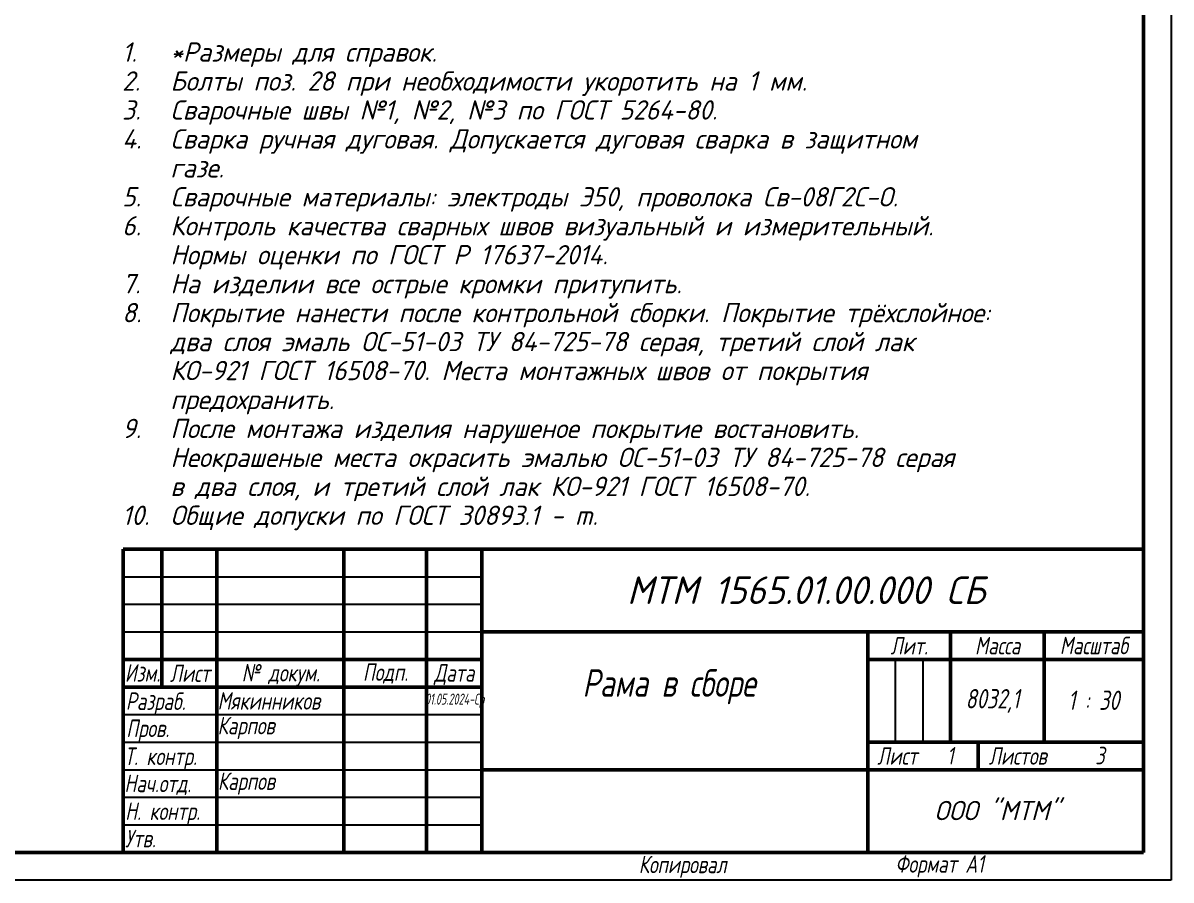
# Model space of a CAD drawing. Header units: millimetres. Extents: x 0 to 25230, y 0 to 17820.
# Drawn here: x 18985 to 25230, y 0 to 4663 of the extents above; entities that cross this region are included whole.
import ezdxf
from ezdxf.enums import TextEntityAlignment as Align

# ---------------------------------------------------------------- set-up
doc = ezdxf.new("R2010")
doc.units = ezdxf.units.MM
doc.header["$LTSCALE"] = 30
for name, color, linetype, lineweight in [('Заголовок (ГОСТ)', 7, 'Continuous', 50), ('Кромка (ГОСТ)', 7, 'Continuous', 50), ('Обозначение (ГОСТ)', 7, 'Continuous', 25)]:
    doc.layers.add(name, color=color, linetype=linetype, lineweight=lineweight)
doc.styles.add('Альтернативный текст (ГОСТ)', font='arial.ttf', dxfattribs={"width": 0.8})
doc.styles.add('Обычный текст (ГОСТ)', font='GOST Common Italic.ttf')
doc.styles.add('Стиль текста110', font='GOST Common Italic.ttf', dxfattribs={"width": 0.8})
doc.styles.add('Стиль текста112', font='GOST Common Italic.ttf', dxfattribs={"width": 0.8})
doc.styles.add('Стиль текста120', font='GOST Common Italic.ttf', dxfattribs={"width": 0.9})
doc.styles.add('Стиль текста137', font='GOST Common Italic.ttf', dxfattribs={"width": 0.7})
doc.styles.add('Стиль текста139', font='GOST Common Italic.ttf', dxfattribs={"width": 0.7})
doc.styles.add('Стиль текста70', font='GOST Common Italic.ttf')
doc.styles.add('Стиль текста81', font='GOST Common Italic.ttf', dxfattribs={"width": 0.8})
doc.styles.add('Стиль текста87', font='GOST Common Italic.ttf')

# ---------------------------------------------------------------- blocks, each defined once
blk = doc.blocks.new('Основные надписи ГОСТ - Форма 1')
at = {"layer": 'Заголовок (ГОСТ)'}
for p, q in [((0, 55), (185, 55)), ((0, 0), (0, 55)), ((0, 0), (0, 55)), ((7, 55), (7, 30)), ((17, 55), (17, 0)), ((40, 55), (40, 0)), ((55, 55), (55, 0)), ((65, 55), (65, 0)), ((185, 0), (185, 55)), ((65, 40), (185, 40)), ((135, 40), (135, 0)), ((150, 40), (150, 20)), ((167, 40), (167, 20)), ((0, 35), (65, 35)), ((135, 35), (185, 35)), ((0, 30), (65, 30)), ((135, 20), (185, 20)), ((155, 20), (155, 15)), ((65, 15), (185, 15)), ((185, 0), (0, 0))]:
    blk.add_line(p, q, dxfattribs=at)
at = {"layer": 'Заголовок (ГОСТ)', "linetype": 'Continuous', "lineweight": 25}
for p, q in [((0, 50), (65, 50)), ((0, 45), (65, 45)), ((0, 40), (65, 40)), ((140, 35), (140, 20)), ((145, 35), (145, 20)), ((0, 25), (65, 25)), ((0, 20), (65, 20)), ((0, 15), (65, 15)), ((0, 10), (65, 10)), ((0, 5), (65, 5))]:
    blk.add_line(p, q, dxfattribs=at)
at = {"layer": 'Заголовок (ГОСТ)', "char_height": 3.17, "style": 'Альтернативный текст (ГОСТ)'}
for s, insert, width, attachment_point in [('\\fGOST Common|b0|i1;{\\H3.1700;Лит.}', (142.52, 37.49), 14.9766, 5), ('\\fGOST Common|b0|i1;{\\H3.1700;Масса}', (158.55, 37.51), 16.9878, 5), ('\\fGOST Common|b0|i1;{\\H3.1700;Масштаб}', (176.02, 37.53), 17.8316, 5), ('\\fGOST Common|b0|i1;{\\H3.1700;Изм.}', (3.5, 32.56), 6.9635, 5), ('\\fGOST Common|b0|i1;{\\H3.1700;Лист}', (12.1, 32.5), 10.0029, 5), ('\\A0;\\fGOST Common|b0|i1;{\\H3.1700;№ докум.}', (28.58, 32.16), 22.9069, 5), ('\\fGOST Common|b0|i1;{\\H3.1700;Подп.}', (47.56, 32.45), 14.879, 5), ('\\fGOST Common|b0|i1;{\\H3.1700;Дата}', (60.02, 32.24), 9.9614, 5), ('\\fGOST Common|b0|i1;{\\H3.1700;Разраб.}', (0.47, 27), 16.9971, 4), ('\\fGOST Common|b0|i1;{\\H3.1700;Пров.}', (0.56, 22.08), 17.0192, 4), ('\\A0;\\fGOST Common|b0|i1;{\\H3.1700;Т. контр.}', (0.23, 17.01), 16.9554, 4), ('\\fGOST Common|b0|i1;{\\H3.1700;Лист}', (140.37, 17.5), 10.5071, 5), ('\\fGOST Common|b0|i1;{\\H3.1700;Листов}', (162.21, 17.5), 14.3668, 5), ('\\fGOST Common|b0|i1;{\\H3.1700;Н. контр.}', (0.36, 7.05), 16.9999, 4), ('\\fGOST Common|b0|i1;{\\H3.1700;Утв.}', (0.34, 2.52), 17.0083, 4), ('\\fGOST Common|b0|i1;{\\H3.1700;Копировал}', (93.48, -0.59), 19.7871, 1)]:
    blk.add_mtext(s, dxfattribs=dict(at, insert=insert, width=width, attachment_point=attachment_point))
at = {"layer": 'Заголовок (ГОСТ)'}
for tag, height, style, p in [('Изм1', 2.89, 'Стиль текста137', (3.51, 52.52)), ('Лист1', 2.89, 'Стиль текста137', (12.03, 52.52)), ('Докум1', 2.89, 'Стиль текста137', (28.54, 52.48)), ('Изм2', 2.89, 'Стиль текста137', (3.5, 47.52)), ('Лист2', 2.89, 'Стиль текста137', (12.01, 47.5)), ('Докум2', 2.89, 'Стиль текста137', (28.53, 47.5)), ('Изм3', 2.89, 'Стиль текста137', (3.5, 42.5)), ('Лист3', 2.89, 'Стиль текста137', (12.01, 42.51)), ('Докум3', 2.89, 'Стиль текста137', (28.51, 42.48)), ('Изм4', 2.89, 'Стиль текста137', (3.51, 37.5)), ('Лист4', 2.89, 'Стиль текста137', (12, 37.53)), ('Докум4', 2.89, 'Стиль текста137', (28.51, 37.52)), ('Литера', 3.5, 'Стиль текста81', (137.52, 27.25)), ('Литера2', 3.5, 'Стиль текста81', (142.51, 27.22)), ('Литера3', 3.5, 'Стиль текста81', (147.52, 27.21)), ('Тип_документа', 3.17, 'Стиль текста112', (100.08, 17.56)), ('Материал_Класс', 3.5, 'Стиль текста120', (100, 7.5))]:
    blk.add_attdef(tag, text='', height=height, dxfattribs=dict(at, style=style)).set_placement(p, align=Align.MIDDLE_CENTER)
for tag, height, style, p in [('Подп1', 2.89, 'Стиль текста137', (40.01, 52.51)), ('Дата1', 2, 'Стиль текста139', (55.01, 52.51)), ('Подп2', 2.89, 'Стиль текста137', (40.01, 47.5)), ('Дата2', 2, 'Стиль текста139', (55.01, 47.49)), ('Подп3', 2.89, 'Стиль текста137', (40.01, 42.51)), ('Дата3', 2, 'Стиль текста139', (55.02, 42.52)), ('Подп4', 2.89, 'Стиль текста137', (40.01, 37.51)), ('Дата4', 2, 'Стиль текста139', (55.02, 37.51)), ('Разработал_Подп.', 2.89, 'Стиль текста137', (40.05, 27.51)), ('Проверил_Подп.', 2.89, 'Стиль текста137', (40.05, 22.52)), ('ДАТА_ПРОВЕРКИ', 2, 'Стиль текста139', (55.02, 22.51)), ('ТЕХНОЛОГ', 3.17, 'Стиль текста112', (17.33, 17.54)), ('Технолог_Подп.', 2.89, 'Стиль текста137', (40.05, 17.51)), ('Технолог_Дата', 2, 'Стиль текста139', (55.01, 17.5)), ('Руководитель_Подп.', 2.89, 'Стиль текста137', (40.01, 12.5)), ('Руководитель_Дата', 2, 'Стиль текста139', (55.01, 12.51)), ('НОРМОКОНТРОЛЬ', 3.17, 'Стиль текста112', (17.37, 7.48)), ('Нормоконтроль_Подп.', 2.89, 'Стиль текста137', (40.05, 7.52)), ('ДАТА_НОРМОКОНТРОЛЯ', 2, 'Стиль текста139', (55.02, 7.51)), ('УТВЕРДИЛ', 3.17, 'Стиль текста112', (17.4, 2.51)), ('Утвердил_Подп.', 2.89, 'Стиль текста137', (40.05, 2.51)), ('ДАТА_УТВЕРЖДЕНИЯ', 2, 'Стиль текста139', (55.01, 2.5))]:
    blk.add_attdef(tag, text='', height=height, dxfattribs=dict(at, style=style)).set_placement(p, align=Align.MIDDLE_LEFT)
for tag, p, height, style in [('ОБОЗНАЧЕНИЕ_001', (91.36, 45.06), 5, 'Стиль текста87'), ('ОРГАНИЗАЦИЯ_001', (147.09, 5.85), 3.5, 'Стиль текста70')]:
    blk.add_attdef(tag, p, '', height=height, dxfattribs=dict(at, style=style))
for tag, p, height, style, width in [('НАИМЕНОВАНИЕ_001', (83.26, 28.23), 5, 'Стиль текста110', 0.8), ('Масса_001', (152.74, 26.13), 3.5, 'Стиль текста81', 0.8), ('Масштаб_001', (171.33, 25.85), 3.5, 'Стиль текста81', 0.8), ('АВТОР_001', (17.11, 25.9), 3.17, 'Стиль текста112', 0.8), ('ДАТА_СОЗДАНИЯ_001', (54.73, 26.81), 2, 'Стиль текста139', 0.7), ('ПРОВЕРИЛ_001', (17.11, 21.42), 3.17, 'Стиль текста112', 0.8), ('Номер_листа_001', (149.36, 15.95), 3.17, 'Стиль текста112', 0.8), ('Листов_001', (176.26, 15.99), 3.17, 'Стиль текста112', 0.8), ('Должность_руководителя_001', (0.22, 10.93), 3.17, 'Стиль текста112', 0.8), ('НАЧ._ОТДЕЛА_001', (17.16, 11.34), 3.17, 'Стиль текста112', 0.8)]:
    blk.add_attdef(tag, p, '', height=height, dxfattribs=dict(at, style=style, width=width))
at = {"layer": 'Заголовок (ГОСТ)', "style": 'Стиль текста120'}
for tag, p in [('Материал_Наим.', (133.71, 9.75)), ('Материал_ГОСТ', (134.04, 4.06))]:
    blk.add_attdef(tag, text='', height=3.5, dxfattribs=at).set_placement(p, align=Align.MIDDLE_RIGHT)
blk = doc.blocks.new('Рамки ГОСТ_ граница 594x841')
at = {"layer": 'Кромка (ГОСТ)', "lineweight": 25}
for p, q in [((841, 594), (841, 0)), ((841, 0), (0, 0))]:
    blk.add_line(p, q, dxfattribs=at)
at = {"layer": 'Кромка (ГОСТ)'}
for p, q in [((836, 5), (836, 589)), ((20, 5), (836, 5))]:
    blk.add_line(p, q, dxfattribs=at)
at = {"layer": 'Кромка (ГОСТ)', "insert": (791, 4.5), "char_height": 3.17, "attachment_point": 1, "style": 'Альтернативный текст (ГОСТ)'}
blk.add_mtext('\\A1;\\fGOST Common|b0|i1;{\\H3.1700;Формат A1}', dxfattribs=at)

msp = doc.modelspace()

# ---------------------------------------------------------------- block references
at = {"xscale": 30, "yscale": 30, "zscale": 30}
msp.add_blockref('Рамки ГОСТ_ граница 594x841', (0, 0), dxfattribs=at)
msp.add_blockref('Основные надписи ГОСТ - Форма 1', (19530, 150), dxfattribs=at).add_auto_attribs({'Должность_руководителя_001': 'Нач.отд.', 'АВТОР_001': 'Мякинников', 'ПРОВЕРИЛ_001': 'Карпов', 'НАЧ._ОТДЕЛА_001': 'Карпов', 'ОБОЗНАЧЕНИЕ_001': 'МТМ 1565.01.00.000 СБ', 'НАИМЕНОВАНИЕ_001': 'Рама в сборе', 'Масса_001': '8032,1', 'Масштаб_001': '1 : 30', 'Номер_листа_001': '1', 'Листов_001': '3', 'ОРГАНИЗАЦИЯ_001': 'ООО "МТМ"', 'ДАТА_СОЗДАНИЯ_001': '01.05.2024-Ср'})

# ---------------------------------------------------------------- texts
at = {"layer": 'Обозначение (ГОСТ)', "style": 'Обычный текст (ГОСТ)'}
for s, p in [('1. ', (19524.252, 4451.827)), ('*Размеры для справок.', (19786.752, 4451.827)), ('2. ', (19524.252, 4294.327)), ('Болты поз. 28 при необходимости укоротить на 1 мм.', (19786.752, 4294.327)), ('3. ', (19524.252, 4136.827)), ('Сварочные швы №1, №2, №3 по ГОСТ 5264-80.', (19786.752, 4136.827)), ('4. ', (19524.252, 3979.327)), ('Сварка ручная дуговая. Допускается дуговая сварка в защитном ', (19786.752, 3979.327)), ('газе.', (19786.752, 3821.827)), ('5. ', (19524.252, 3664.327)), ('Сварочные материалы: электроды Э50, проволока Св-08Г2С-О.', (19786.752, 3664.327)), ('6. ', (19524.252, 3506.827)), ('Контроль качества сварных швов визуальный и измерительный. ', (19786.752, 3506.827)), ('Нормы оценки по ГОСТ Р 17637-2014.', (19786.752, 3349.327)), ('7. ', (19524.252, 3191.827)), ('На изделии все острые кромки притупить.', (19786.752, 3191.827)), ('8. ', (19524.252, 3034.327)), ('Покрытие нанести после контрольной сборки. Покрытие трёхслойное: ', (19786.752, 3034.327)), ('два слоя эмаль ОС-51-03 ТУ 84-725-78 серая, третий слой лак ', (19786.752, 2876.827)), ('КО-921 ГОСТ 16508-70. Места монтажных швов от покрытия ', (19786.752, 2719.327)), ('предохранить.', (19786.752, 2561.827)), ('9. ', (19524.252, 2404.327)), ('После монтажа изделия нарушеное покрытие востановить. ', (19786.752, 2404.327)), ('Неокрашеные места окрасить эмалью ОС-51-03 ТУ 84-725-78 серая ', (19786.752, 2246.827)), ('в два слоя, и третий слой лак КО-921 ГОСТ 16508-70.', (19786.752, 2089.327)), ('10. ', (19524.252, 1931.827)), ('Общие допуски по ГОСТ 30893.1 - m.', (19786.752, 1931.827))]:
    msp.add_text(s, height=105, dxfattribs=at).set_placement(p)

doc.saveas('drawing.dxf')
